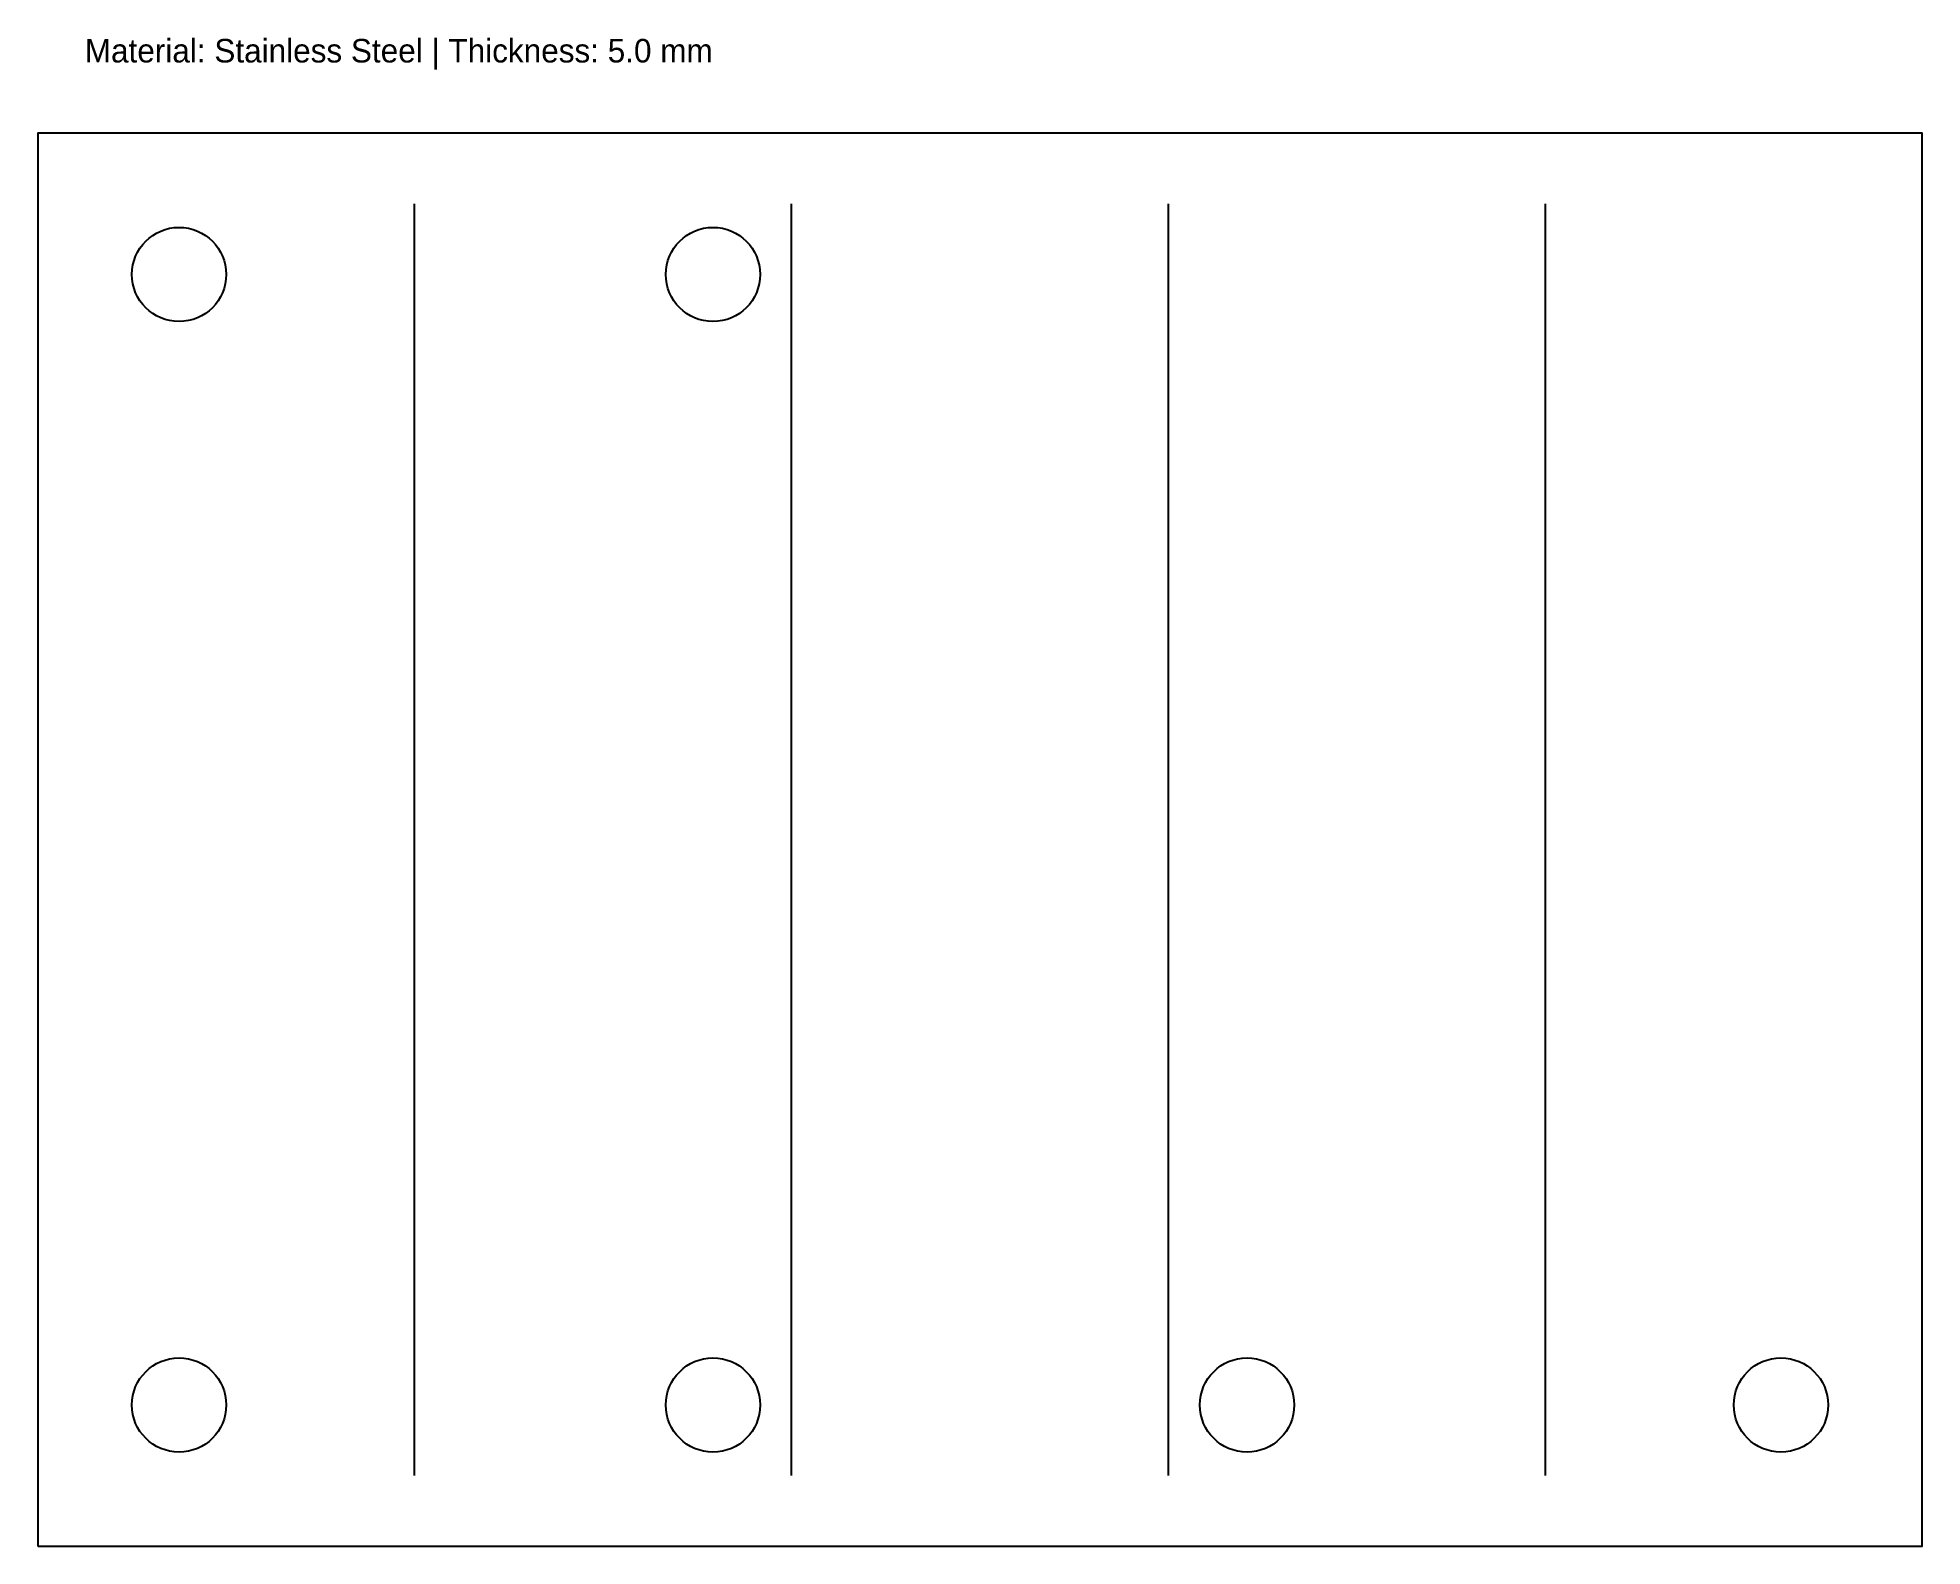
# Model space of a CAD drawing. Header units: metres. Extents: x 0 to 400, y 0 to 320.
import ezdxf

# ---------------------------------------------------------------- set-up
doc = ezdxf.new("R2010")
doc.units = ezdxf.units.M

msp = doc.modelspace()

# ---------------------------------------------------------------- linework, layer by layer
at = {"layer": 'CUTOUTS'}
for centre in [(30, 270), (143.33, 270), (30, 30), (143.33, 30), (256.67, 30), (370, 30)]:
    msp.add_circle(centre, 10, dxfattribs=at)
at = {"layer": 'FOLD'}
for p, q in [((80, 15), (80, 285)), ((160, 15), (160, 285)), ((240, 15), (240, 285)), ((320, 15), (320, 285))]:
    msp.add_line(p, q, dxfattribs=at)
at = {"layer": 'OUTLINE'}
msp.add_lwpolyline([(0, 0), (400, 0), (400, 300), (0, 300)], close=True, dxfattribs=at)

# ---------------------------------------------------------------- texts
at = {"layer": 'NOTES'}
msp.add_text('Material: Stainless Steel | Thickness: 5.0 mm', height=5, dxfattribs=at).set_placement((10, 315))

doc.saveas('drawing.dxf')
